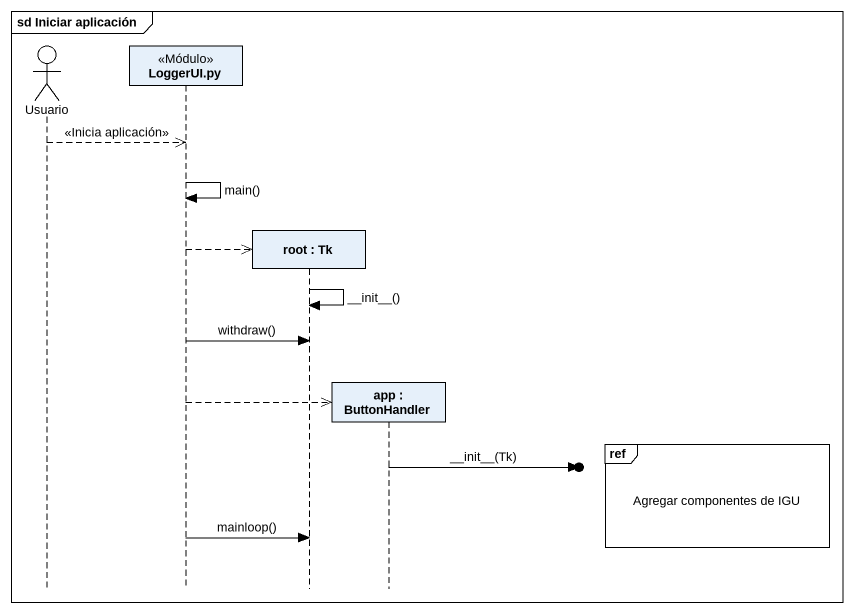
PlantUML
@startuml
mainframe sd Iniciar aplicación
hide footbox
actor Usuario
participant "LoggerUI.py" as LoggerUI_py <<Módulo>>
participant "root : Tk" as root
participant "app : ButtonHandler" as app

Usuario -->> LoggerUI_py : <<Inicia aplicación>>
LoggerUI_py -> LoggerUI_py : main()
LoggerUI_py -->> root **
root -> root : ~__init~__()
LoggerUI_py -> root : withdraw()
LoggerUI_py -->> app **
ref over app : Agregar componentes de IGU
app ->o] : ~__init~__(Tk)
LoggerUI_py -> root : mainloop()
@enduml
